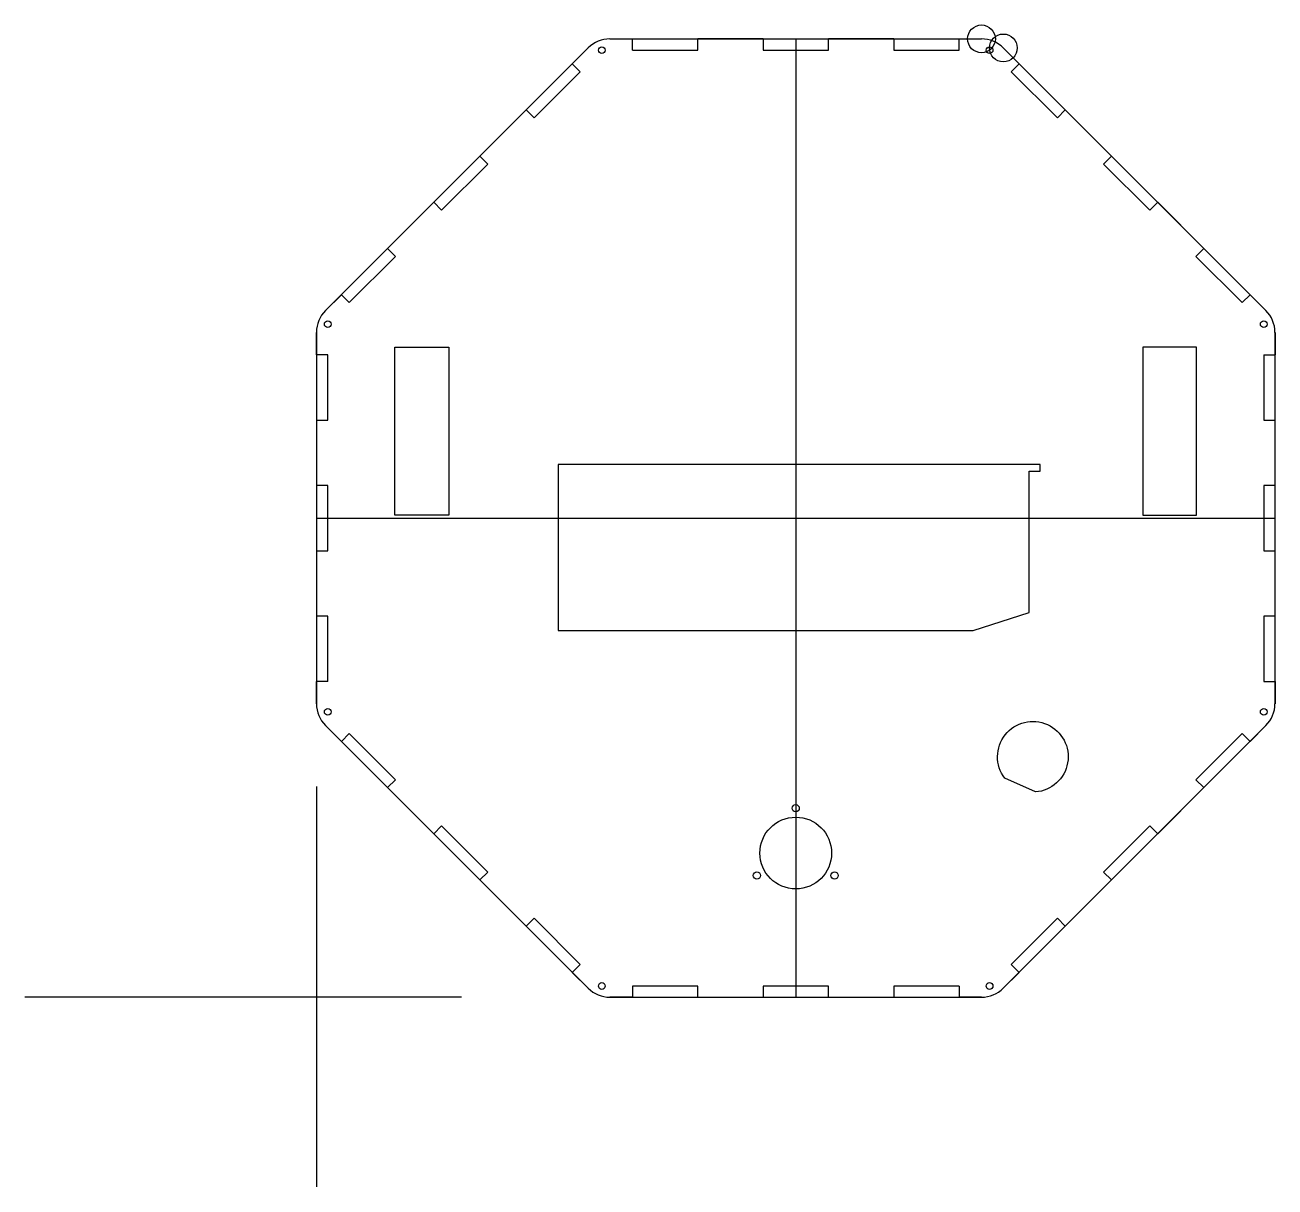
# Model space of a CAD drawing. Header units: millimetres. Extents: x -130 to 428, y -85 to 434.
import ezdxf

# ---------------------------------------------------------------- set-up
doc = ezdxf.new("R2010")
doc.units = ezdxf.units.MM
doc.layers.get('0').update_dxf_attribs({"linetype": 'CONTINUOUS'})

msp = doc.modelspace()

# ---------------------------------------------------------------- linework, layer by layer
for p, q in [((130.92, 427.53), (296.61, 427.53)), ((130.92, 427.53), (140.92, 427.53)), ((140.92, 422.53), (140.92, 427.53)), ((170.06, 422.53), (170.06, 427.53)), ((199.19, 427.53), (170.06, 427.53)), ((199.19, 427.53), (199.19, 422.53)), ((213.76, 427.53), (213.76, 213.76)), ((228.33, 422.53), (228.33, 427.53)), ((257.47, 427.53), (228.33, 427.53)), ((257.47, 427.53), (257.47, 422.53)), ((286.61, 427.53), (296.61, 427.53)), ((286.61, 422.53), (286.61, 427.53)), ((121.19, 423.49), (4.03, 306.34)), ((114.12, 416.42), (121.19, 423.49)), ((140.92, 422.53), (170.06, 422.53)), ((199.19, 422.53), (228.33, 422.53)), ((257.47, 422.53), (286.61, 422.53)), ((423.49, 306.34), (306.34, 423.49)), ((306.34, 423.49), (313.41, 416.42)), ((97.05, 392.29), (117.65, 412.89)), ((117.65, 412.89), (114.12, 416.42)), ((309.87, 412.89), (313.41, 416.42)), ((309.87, 412.89), (330.48, 392.29)), ((93.51, 395.82), (72.91, 375.22)), ((93.51, 395.82), (97.05, 392.29)), ((330.48, 392.29), (334.01, 395.82)), ((354.61, 375.22), (334.01, 395.82)), ((76.45, 371.68), (72.91, 375.22)), ((354.61, 375.22), (351.08, 371.68)), ((55.84, 351.08), (76.45, 371.68)), ((351.08, 371.68), (371.68, 351.08)), ((52.31, 354.61), (31.71, 334.01)), ((52.31, 354.61), (55.84, 351.08)), ((371.68, 351.08), (375.22, 354.61)), ((395.82, 334.01), (375.22, 354.61)), ((14.64, 309.87), (35.24, 330.48)), ((35.24, 330.48), (31.71, 334.01)), ((395.82, 334.01), (392.29, 330.48)), ((392.29, 330.48), (412.89, 309.87)), ((4.03, 306.34), (11.1, 313.41)), ((14.64, 309.87), (11.1, 313.41)), ((412.89, 309.87), (416.42, 313.41)), ((416.42, 313.41), (423.49, 306.34)), ((0, 296.61), (0, 130.92)), ((0, 286.61), (0, 296.61)), ((427.53, 130.92), (427.53, 296.61)), ((427.53, 296.61), (427.53, 286.61)), ((5, 286.61), (0, 286.61)), ((5, 257.47), (5, 286.61)), ((422.53, 286.61), (422.53, 257.47)), ((422.53, 286.61), (427.53, 286.61)), ((0, 257.47), (0, 228.33)), ((0, 257.47), (5, 257.47)), ((422.53, 257.47), (427.53, 257.47)), ((427.53, 228.33), (427.53, 257.47)), ((5, 228.33), (0, 228.33)), ((5, 199.19), (5, 228.33)), ((427.53, 228.33), (422.53, 228.33)), ((422.53, 228.33), (422.53, 199.19)), ((0, 213.76), (213.76, 213.76)), ((213.76, 213.76), (427.53, 213.76)), ((213.76, 213.76), (213.76, 0)), ((0, 199.19), (0, 170.06)), ((0, 199.19), (5, 199.19)), ((422.53, 199.19), (427.53, 199.19)), ((427.53, 170.06), (427.53, 199.19)), ((5, 170.06), (0, 170.06)), ((5, 140.92), (5, 170.06)), ((427.53, 170.06), (422.53, 170.06)), ((422.53, 170.06), (422.53, 140.92)), ((0, 130.92), (0, 140.92)), ((5, 140.92), (0, 140.92)), ((422.53, 140.92), (427.53, 140.92)), ((427.53, 140.92), (427.53, 130.92)), ((121.19, 4.03), (4.03, 121.19)), ((11.1, 114.12), (4.03, 121.19)), ((14.64, 117.65), (11.1, 114.12)), ((35.24, 97.05), (14.64, 117.65)), ((306.34, 4.03), (423.49, 121.19)), ((412.89, 117.65), (392.29, 97.05)), ((412.89, 117.65), (416.42, 114.12)), ((423.49, 121.19), (416.42, 114.12)), ((31.71, 93.51), (35.24, 97.05)), ((392.29, 97.05), (395.82, 93.51)), ((0, 94.09), (0, -84.64)), ((31.71, 93.51), (52.31, 72.91)), ((375.22, 72.91), (395.82, 93.51)), ((55.84, 76.45), (52.31, 72.91)), ((76.45, 55.84), (55.84, 76.45)), ((371.68, 76.45), (351.08, 55.84)), ((375.22, 72.91), (371.68, 76.45)), ((72.91, 52.31), (76.45, 55.84)), ((351.08, 55.84), (354.61, 52.31)), ((72.91, 52.31), (93.51, 31.71)), ((334.01, 31.71), (354.61, 52.31)), ((97.05, 35.24), (93.51, 31.71)), ((117.65, 14.64), (97.05, 35.24)), ((330.48, 35.24), (309.87, 14.64)), ((334.01, 31.71), (330.48, 35.24)), ((117.65, 14.64), (114.12, 11.1)), ((309.87, 14.64), (313.41, 11.1)), ((121.19, 4.03), (114.12, 11.1)), ((313.41, 11.1), (306.34, 4.03)), ((64.63, 0), (-130, 0)), ((140.92, 0), (130.92, 0)), ((170.06, 5), (140.92, 5)), ((140.92, 5), (140.92, 0)), ((170.06, 0), (170.06, 5)), ((170.06, 0), (199.19, 0)), ((228.33, 5), (199.19, 5)), ((199.19, 5), (199.19, 0)), ((228.33, 0), (228.33, 5)), ((228.33, 0), (257.47, 0)), ((286.61, 5), (257.47, 5)), ((257.47, 5), (257.47, 0)), ((286.61, 5), (286.61, 0)), ((296.61, 0), (286.61, 0)), ((130.92, 0), (296.61, 0))]:
    msp.add_line(p, q)
for points in [[(59, 215), (35, 215), (35, 290), (59, 290)], [(392.53, 290), (368.53, 290), (368.53, 215), (392.53, 215)], [(317.84, 171.61), (317.84, 234.61), (322.84, 234.61), (322.84, 237.61), (107.84, 237.61), (107.84, 163.61), (292.84, 163.61)]]:
    msp.add_lwpolyline(points, close=True)
msp.add_lwpolyline([(320.68, 91.58), (307, 97.74, -3.946619)], format="xyb", close=True)
for centre, radius in [((296.61, 427.53), 6.19), ((306.34, 423.49), 6.19), ((127.3, 422.5), 1.5), ((300.23, 422.5), 1.5), ((5.02, 300.23), 1.5), ((422.5, 300.23), 1.5), ((5.02, 127.3), 1.5), ((422.5, 127.3), 1.5), ((213.76, 84.33), 1.6), ((213.76, 64.33), 16), ((196.44, 54.33), 1.6), ((231.08, 54.33), 1.6), ((127.3, 5.02), 1.5), ((300.23, 5.02), 1.5)]:
    msp.add_circle(centre, radius)
for centre, start, end in [((130.92, 413.76), 90, 135), ((296.61, 413.76), 45, 90), ((13.76, 296.61), 135, 180), ((413.76, 296.61), 0, 45), ((13.76, 130.92), 180, 225), ((413.76, 130.92), -45, 0), ((130.92, 13.76), 225, 270), ((296.61, 13.76), 270, 315)]:
    msp.add_arc(centre, 13.76, start, end)

doc.saveas('drawing.dxf')
